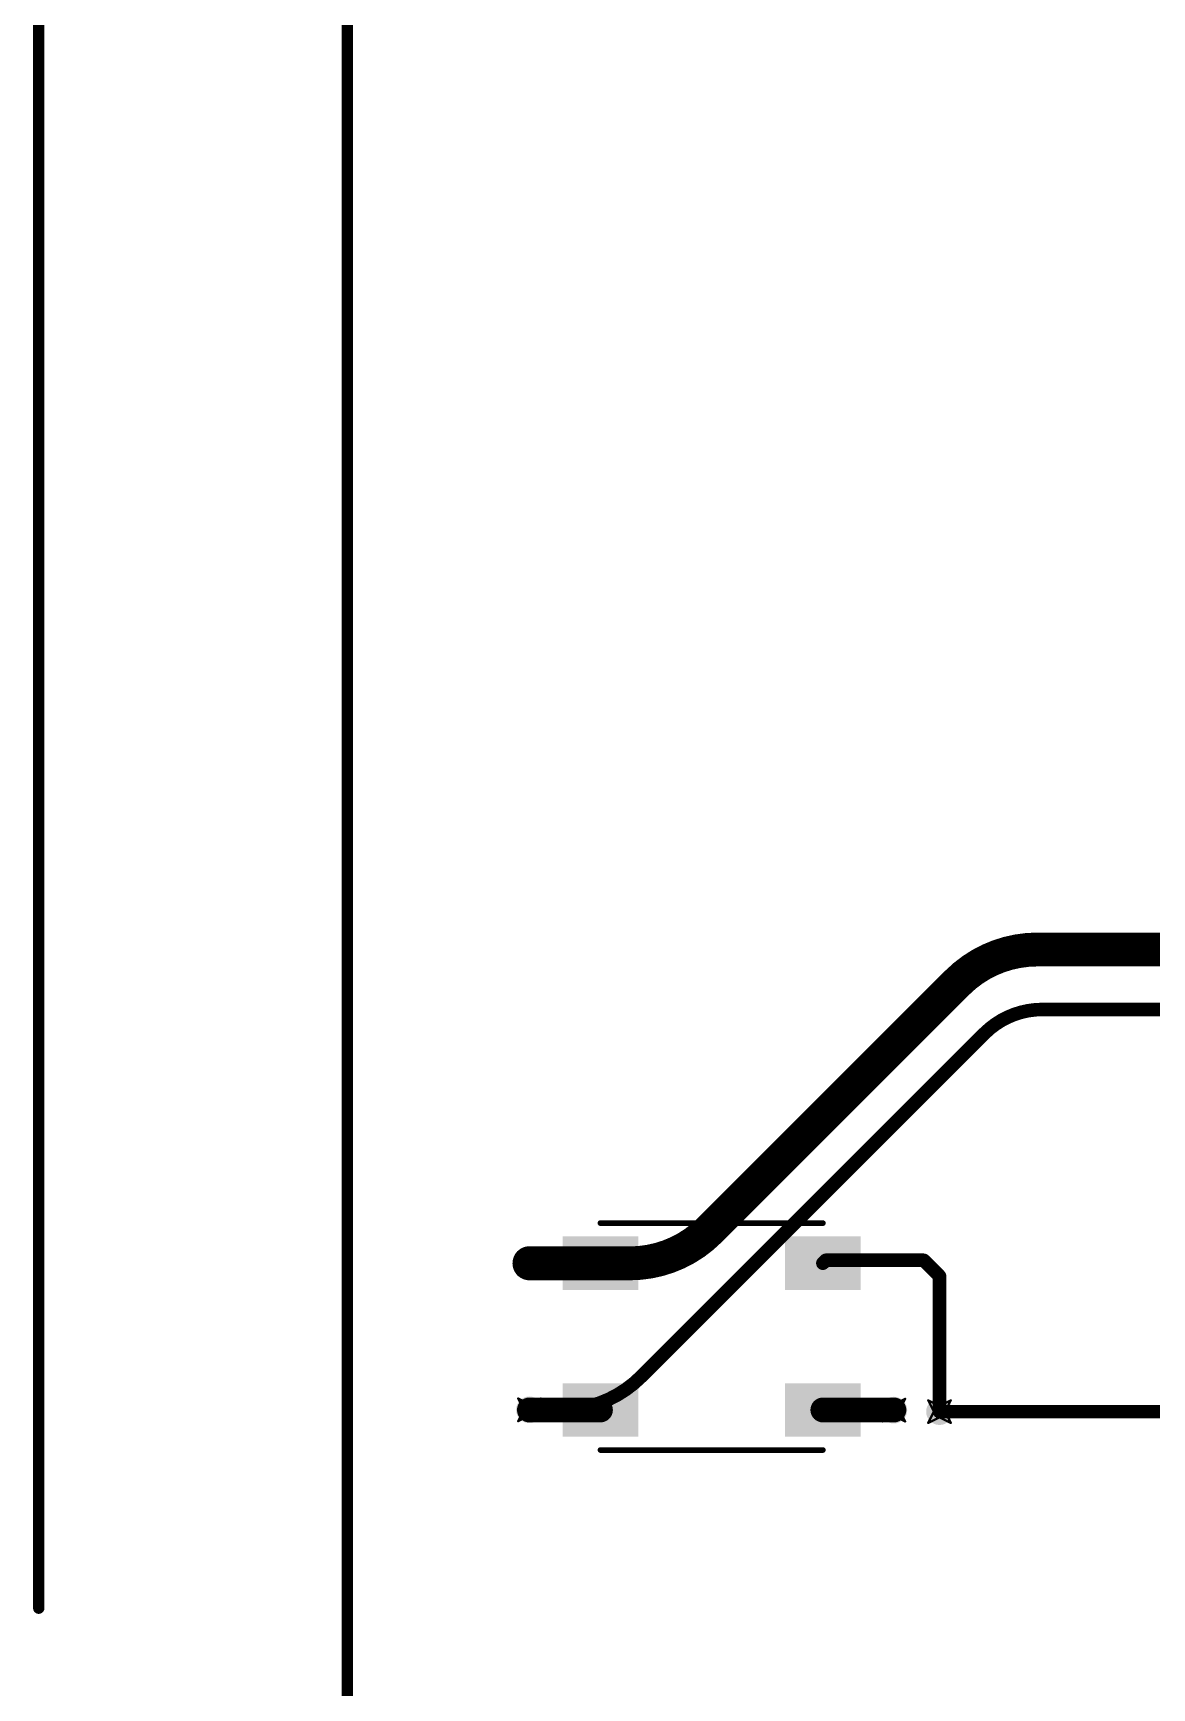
# Model space of a CAD drawing. Header units: inches. Extents: x -11 to 1110, y -7 to 455.
# Drawn here: x -7.06 to 18.08, y 221.3 to 258.5 of the extents above; entities that cross this region are included whole.
import ezdxf

# ---------------------------------------------------------------- set-up
doc = ezdxf.new("R2010")
doc.units = ezdxf.units.IN
for name, color, linetype in [('Board_outline', 216, 'Continuous'), ('Bottom Layer', 5, 'Continuous'), ('Drill Drawing', 1, 'Continuous'), ('Mechanical 1', 6, 'Continuous'), ('Top Layer', 1, 'Continuous'), ('Top Overlay', 2, 'Continuous'), ('Top Paste', 8, 'Continuous'), ('Top Solder', 216, 'Continuous'), ('Via Holes', 16, 'Continuous')]:
    doc.layers.add(name, color=color, linetype=linetype)

# ---------------------------------------------------------------- blocks, each defined once
blk = doc.blocks.new('WS2812B_B_W_233')
at = {"layer": 'Top Layer'}
for points in [[(-3.24999985, 2.15000078), (-1.75000031, 2.15000078), (-1.75000031, 1.15000278), (-3.24999985, 1.15000278)], [(3.24999985, 1.15000278), (1.75000031, 1.15000278), (1.75000031, 2.15000078), (3.24999985, 2.15000078)], [(-3.24999985, -1.15000024), (-1.75000031, -1.15000024), (-1.75000031, -2.14999824), (-3.24999985, -2.14999824)], [(1.75000031, -1.15000024), (3.24999985, -1.15000024), (3.24999985, -2.14999824), (1.75000031, -2.14999824)]]:
    blk.add_hatch(color=1, dxfattribs=at).paths.add_polyline_path(points)
at = {"layer": 'Top Paste'}
for points in [[(-3.24999985, 2.15000078), (-1.75000031, 2.15000078), (-1.75000031, 1.15000278), (-3.24999985, 1.15000278)], [(3.24999985, 1.15000278), (1.75000031, 1.15000278), (1.75000031, 2.15000078), (3.24999985, 2.15000078)], [(-3.24999985, -1.15000024), (-1.75000031, -1.15000024), (-1.75000031, -2.14999824), (-3.24999985, -2.14999824)], [(1.75000031, -1.15000024), (3.24999985, -1.15000024), (3.24999985, -2.14999824), (1.75000031, -2.14999824)]]:
    blk.add_hatch(color=8, dxfattribs=at).paths.add_polyline_path(points)
at = {"layer": 'Top Solder'}
for points in [[(-3.35159985, 2.25160078), (-1.64840031, 2.25160078), (-1.64840031, 1.04840278), (-3.35159985, 1.04840278)], [(3.35159985, 1.04840278), (1.64840031, 1.04840278), (1.64840031, 2.25160078), (3.35159985, 2.25160078)], [(-3.35159985, -1.04840024), (-1.64840031, -1.04840024), (-1.64840031, -2.25159824), (-3.35159985, -2.25159824)], [(1.64840031, -1.04840024), (3.35159985, -1.04840024), (3.35159985, -2.25159824), (1.64840031, -2.25159824)]]:
    blk.add_hatch(color=216, dxfattribs=at).paths.add_polyline_path(points)
at = {"layer": 'Top Overlay'}
for points in [[(-2.50000008, 2.55080008, 0.127, 0.127, 0), (2.50000008, 2.55080008, 0.127, 0.127, 0)], [(-3.556, 1.8034, 0.254, 0.254, 0), (-3.429, 1.6764, 0.254, 0.254, 0)], [(-3.556, 1.5494, 0.254, 0.254, 0), (-3.556, 1.8034, 0.254, 0.254, 0)], [(-3.556, 1.5494, 0.254, 0.254, 0), (-3.429, 1.6764, 0.254, 0.254, 0)], [(-2.50000008, -2.55079754, 0.127, 0.127, 0), (2.50000008, -2.55079754, 0.127, 0.127, 0)]]:
    blk.add_lwpolyline(points, format="xyseb", dxfattribs=at)
for points in [[(-2.53175008, 2.55080008, 0.0635, 0.0635, 1), (-2.46825008, 2.55080008, 0.0635, 0.0635, 1)], [(2.46825008, 2.55080008, 0.0635, 0.0635, 1), (2.53175008, 2.55080008, 0.0635, 0.0635, 1)], [(-3.619499999999999, 1.8034, 0.127, 0.127, 1), (-3.4925, 1.8034, 0.127, 0.127, 1)], [(-3.619499999999999, 1.8034, 0.127, 0.127, 1), (-3.4925, 1.8034, 0.127, 0.127, 1)], [(-3.619499999999999, 1.5494, 0.127, 0.127, 1), (-3.4925, 1.5494, 0.127, 0.127, 1)], [(-3.619499999999999, 1.5494, 0.127, 0.127, 1), (-3.4925, 1.5494, 0.127, 0.127, 1)], [(-3.4925, 1.6764, 0.127, 0.127, 1), (-3.3655, 1.6764, 0.127, 0.127, 1)], [(-3.4925, 1.6764, 0.127, 0.127, 1), (-3.3655, 1.6764, 0.127, 0.127, 1)], [(-2.53175008, -2.55079754, 0.0635, 0.0635, 1), (-2.46825008, -2.55079754, 0.0635, 0.0635, 1)], [(2.46825008, -2.55079754, 0.0635, 0.0635, 1), (2.53175008, -2.55079754, 0.0635, 0.0635, 1)]]:
    blk.add_lwpolyline(points, format="xyseb", close=True, dxfattribs=at)

msp = doc.modelspace()

# ---------------------------------------------------------------- hatches: boundary and pattern name
at = {"layer": 'Bottom Layer'}
h = msp.add_hatch(color=5, dxfattribs=at)
edge = h.paths.add_edge_path()
edge.add_arc((4.092399739999999, 230.84179892), 0.2999994, 0, 360)
h = msp.add_hatch(color=5, dxfattribs=at)
edge = h.paths.add_edge_path()
edge.add_arc((4.092399739999999, 227.5485797), 0.2999994, 0, 360)
h = msp.add_hatch(color=5, dxfattribs=at)
edge = h.paths.add_edge_path()
edge.add_arc((12.28366098, 227.5417979), 0.2999994, 0, 360)
h = msp.add_hatch(color=5, dxfattribs=at)
edge = h.paths.add_edge_path()
edge.add_arc((13.3096, 227.5078), 0.2999994, 0, 360)
at = {"layer": 'Top Layer'}
h = msp.add_hatch(color=1, dxfattribs=at)
edge = h.paths.add_edge_path()
edge.add_arc((4.092399739999999, 230.84179892), 0.2999994, 0, 360)
h = msp.add_hatch(color=1, dxfattribs=at)
edge = h.paths.add_edge_path()
edge.add_arc((4.092399739999999, 227.5485797), 0.2999994, 0, 360)
h = msp.add_hatch(color=1, dxfattribs=at)
edge = h.paths.add_edge_path()
edge.add_arc((12.28366098, 227.5417979), 0.2999994, 0, 360)
h = msp.add_hatch(color=1, dxfattribs=at)
edge = h.paths.add_edge_path()
edge.add_arc((13.3096, 227.5078), 0.2999994, 0, 360)
at = {"layer": 'Via Holes'}
h = msp.add_hatch(color=7, dxfattribs=at)
edge = h.paths.add_edge_path()
edge.add_arc((4.092399739999999, 230.84179892), 0.1499997, 0, 360)
h = msp.add_hatch(color=7, dxfattribs=at)
edge = h.paths.add_edge_path()
edge.add_arc((4.092399739999999, 227.5485797), 0.1499997, 0, 360)
h = msp.add_hatch(color=7, dxfattribs=at)
edge = h.paths.add_edge_path()
edge.add_arc((12.28366098, 227.5417979), 0.1499997, 0, 360)
h = msp.add_hatch(color=7, dxfattribs=at)
edge = h.paths.add_edge_path()
edge.add_arc((13.3096, 227.5078), 0.1499997, 0, 360)

# ---------------------------------------------------------------- linework, layer by layer
at = {"layer": 'Board_outline'}
msp.add_lwpolyline([(0, 0, 0.254, 0.254, 0), (0, 369.9999991399999, 0.254, 0.254, 0)], format="xyseb", dxfattribs=at)
at = {"layer": 'Bottom Layer'}
for points in [[(13.71086158, 237.15466158, 0.7619999999999999, 0.7619999999999999, -0.198912367379658), (15.50691336, 237.8986098, 0.7619999999999999, 0.7619999999999999, 0)], [(15.50691336, 237.8986098, 0.7619999999999999, 0.7619999999999999, 0), (19.02136912, 237.8986098, 0.7619999999999999, 0.7619999999999999, 0)], [(8.14194714, 231.58574714, 0.7619999999999999, 0.7619999999999999, 0), (13.71086158, 237.15466158, 0.7619999999999999, 0.7619999999999999, 0)], [(14.32018472, 236.01138472, 0.3048, 0.3048, -0.198912367379658), (15.621, 236.5502, 0.3048, 0.3048, 0)], [(15.621, 236.5502, 0.3048, 0.3048, 0), (20.3784581, 236.5502, 0.3048, 0.3048, 0)], [(6.601327919999999, 228.29252792, 0.3048, 0.3048, 0), (14.32018472, 236.01138472, 0.3048, 0.3048, 0)], [(8.14194714, 231.58574714, 0.7619999999999999, 0.7619999999999999, -0.198912367379658), (6.345895359999999, 230.84179892, 0.7619999999999999, 0.7619999999999999, 0)], [(4.092399739999999, 230.84179892, 0.7619999999999999, 0.7619999999999999, 0), (6.345895359999999, 230.84179892, 0.7619999999999999, 0.7619999999999999, 0)], [(6.601327919999999, 228.29252792, 0.3048, 0.3048, -0.198912367379658), (4.805276139999999, 227.5485797, 0.3048, 0.3048, 0)], [(4.092399739999999, 227.5485797, 0.3048, 0.3048, 0), (4.805276139999999, 227.5485797, 0.3048, 0.3048, 0)], [(13.3096, 227.5078, 0.3048, 0.3048, 0), (110.1598, 227.5078, 0.3048, 0.3048, 0)]]:
    msp.add_lwpolyline(points, format="xyseb", dxfattribs=at)
for points in [[(15.31641336, 237.8986098, 0.3809999999999999, 0.3809999999999999, 1), (15.69741336, 237.8986098, 0.3809999999999999, 0.3809999999999999, 1)], [(15.31641336, 237.8986098, 0.3809999999999999, 0.3809999999999999, 1), (15.69741336, 237.8986098, 0.3809999999999999, 0.3809999999999999, 1)], [(13.52036158, 237.15466158, 0.3809999999999999, 0.3809999999999999, 1), (13.90136158, 237.15466158, 0.3809999999999999, 0.3809999999999999, 1)], [(13.52036158, 237.15466158, 0.3809999999999999, 0.3809999999999999, 1), (13.90136158, 237.15466158, 0.3809999999999999, 0.3809999999999999, 1)], [(15.5448, 236.5502, 0.1524, 0.1524, 1), (15.6972, 236.5502, 0.1524, 0.1524, 1)], [(15.5448, 236.5502, 0.1524, 0.1524, 1), (15.6972, 236.5502, 0.1524, 0.1524, 1)], [(14.24398472, 236.01138472, 0.1524, 0.1524, 1), (14.39638472, 236.01138472, 0.1524, 0.1524, 1)], [(14.24398472, 236.01138472, 0.1524, 0.1524, 1), (14.39638472, 236.01138472, 0.1524, 0.1524, 1)], [(7.95144714, 231.58574714, 0.3809999999999999, 0.3809999999999999, 1), (8.33244714, 231.58574714, 0.3809999999999999, 0.3809999999999999, 1)], [(7.95144714, 231.58574714, 0.3809999999999999, 0.3809999999999999, 1), (8.33244714, 231.58574714, 0.3809999999999999, 0.3809999999999999, 1)], [(3.90189974, 230.84179892, 0.3809999999999999, 0.3809999999999999, 1), (4.28289974, 230.84179892, 0.3809999999999999, 0.3809999999999999, 1)], [(6.15539536, 230.84179892, 0.3809999999999999, 0.3809999999999999, 1), (6.53639536, 230.84179892, 0.3809999999999999, 0.3809999999999999, 1)], [(6.15539536, 230.84179892, 0.3809999999999999, 0.3809999999999999, 1), (6.53639536, 230.84179892, 0.3809999999999999, 0.3809999999999999, 1)], [(6.525127919999999, 228.29252792, 0.1524, 0.1524, 1), (6.677527919999999, 228.29252792, 0.1524, 0.1524, 1)], [(6.525127919999999, 228.29252792, 0.1524, 0.1524, 1), (6.677527919999999, 228.29252792, 0.1524, 0.1524, 1)], [(4.01619974, 227.5485797, 0.1524, 0.1524, 1), (4.168599739999999, 227.5485797, 0.1524, 0.1524, 1)], [(4.729076139999999, 227.5485797, 0.1524, 0.1524, 1), (4.881476139999999, 227.5485797, 0.1524, 0.1524, 1)], [(4.729076139999999, 227.5485797, 0.1524, 0.1524, 1), (4.881476139999999, 227.5485797, 0.1524, 0.1524, 1)], [(13.2334, 227.5078, 0.1524, 0.1524, 1), (13.3858, 227.5078, 0.1524, 0.1524, 1)]]:
    msp.add_lwpolyline(points, format="xyseb", close=True, dxfattribs=at)
at = {"layer": 'Drill Drawing'}
for points in [[(3.83839974, 231.09579892, 0.0508, 0.0508, 0), (4.092399739999999, 230.96879892, 0.0508, 0.0508, 0)], [(3.83839974, 231.09579892, 0.0508, 0.0508, 0), (3.96539974, 230.84179892, 0.0508, 0.0508, 0)], [(4.092399739999999, 230.96879892, 0.0508, 0.0508, 0), (4.34639974, 231.09579892, 0.0508, 0.0508, 0)], [(4.219399739999999, 230.84179892, 0.0508, 0.0508, 0), (4.34639974, 231.09579892, 0.0508, 0.0508, 0)], [(3.83839974, 230.58779892, 0.0508, 0.0508, 0), (3.96539974, 230.84179892, 0.0508, 0.0508, 0)], [(3.83839974, 230.58779892, 0.0508, 0.0508, 0), (4.092399739999999, 230.71479892, 0.0508, 0.0508, 0)], [(4.092399739999999, 230.71479892, 0.0508, 0.0508, 0), (4.34639974, 230.58779892, 0.0508, 0.0508, 0)], [(4.219399739999999, 230.84179892, 0.0508, 0.0508, 0), (4.34639974, 230.58779892, 0.0508, 0.0508, 0)], [(3.83839974, 227.8025797, 0.0508, 0.0508, 0), (4.092399739999999, 227.6755797, 0.0508, 0.0508, 0)], [(3.83839974, 227.8025797, 0.0508, 0.0508, 0), (3.96539974, 227.5485797, 0.0508, 0.0508, 0)], [(4.092399739999999, 227.6755797, 0.0508, 0.0508, 0), (4.34639974, 227.8025797, 0.0508, 0.0508, 0)], [(4.219399739999999, 227.5485797, 0.0508, 0.0508, 0), (4.34639974, 227.8025797, 0.0508, 0.0508, 0)], [(12.02966098, 227.7957979, 0.0508, 0.0508, 0), (12.28366098, 227.6687979, 0.0508, 0.0508, 0)], [(12.02966098, 227.7957979, 0.0508, 0.0508, 0), (12.15666098, 227.5417979, 0.0508, 0.0508, 0)], [(12.28366098, 227.6687979, 0.0508, 0.0508, 0), (12.53766098, 227.7957979, 0.0508, 0.0508, 0)], [(12.41066098, 227.5417979, 0.0508, 0.0508, 0), (12.53766098, 227.7957979, 0.0508, 0.0508, 0)], [(13.0556, 227.7618, 0.0508, 0.0508, 0), (13.3096, 227.6348, 0.0508, 0.0508, 0)], [(13.0556, 227.7618, 0.0508, 0.0508, 0), (13.1826, 227.5078, 0.0508, 0.0508, 0)], [(13.3096, 227.6348, 0.0508, 0.0508, 0), (13.5636, 227.7618, 0.0508, 0.0508, 0)], [(13.4366, 227.5078, 0.0508, 0.0508, 0), (13.5636, 227.7618, 0.0508, 0.0508, 0)], [(3.83839974, 227.2945797, 0.0508, 0.0508, 0), (3.96539974, 227.5485797, 0.0508, 0.0508, 0)], [(3.83839974, 227.2945797, 0.0508, 0.0508, 0), (4.092399739999999, 227.4215797, 0.0508, 0.0508, 0)], [(4.092399739999999, 227.4215797, 0.0508, 0.0508, 0), (4.34639974, 227.2945797, 0.0508, 0.0508, 0)], [(4.219399739999999, 227.5485797, 0.0508, 0.0508, 0), (4.34639974, 227.2945797, 0.0508, 0.0508, 0)], [(12.02966098, 227.2877979, 0.0508, 0.0508, 0), (12.15666098, 227.5417979, 0.0508, 0.0508, 0)], [(12.02966098, 227.2877979, 0.0508, 0.0508, 0), (12.28366098, 227.4147979, 0.0508, 0.0508, 0)], [(12.28366098, 227.4147979, 0.0508, 0.0508, 0), (12.53766098, 227.2877979, 0.0508, 0.0508, 0)], [(12.41066098, 227.5417979, 0.0508, 0.0508, 0), (12.53766098, 227.2877979, 0.0508, 0.0508, 0)], [(13.0556, 227.2538, 0.0508, 0.0508, 0), (13.1826, 227.5078, 0.0508, 0.0508, 0)], [(13.0556, 227.2538, 0.0508, 0.0508, 0), (13.3096, 227.3808, 0.0508, 0.0508, 0)], [(13.3096, 227.3808, 0.0508, 0.0508, 0), (13.5636, 227.2538, 0.0508, 0.0508, 0)], [(13.4366, 227.5078, 0.0508, 0.0508, 0), (13.5636, 227.2538, 0.0508, 0.0508, 0)]]:
    msp.add_lwpolyline(points, format="xyseb", dxfattribs=at)
for points in [[(3.82569974, 231.09579892, 0.0254, 0.0254, 1), (3.85109974, 231.09579892, 0.0254, 0.0254, 1)], [(3.82569974, 231.09579892, 0.0254, 0.0254, 1), (3.85109974, 231.09579892, 0.0254, 0.0254, 1)], [(4.333699739999999, 231.09579892, 0.0254, 0.0254, 1), (4.35909974, 231.09579892, 0.0254, 0.0254, 1)], [(4.333699739999999, 231.09579892, 0.0254, 0.0254, 1), (4.35909974, 231.09579892, 0.0254, 0.0254, 1)], [(3.95269974, 230.84179892, 0.0254, 0.0254, 1), (3.97809974, 230.84179892, 0.0254, 0.0254, 1)], [(3.95269974, 230.84179892, 0.0254, 0.0254, 1), (3.97809974, 230.84179892, 0.0254, 0.0254, 1)], [(4.07969974, 230.96879892, 0.0254, 0.0254, 1), (4.105099739999999, 230.96879892, 0.0254, 0.0254, 1)], [(4.07969974, 230.96879892, 0.0254, 0.0254, 1), (4.105099739999999, 230.96879892, 0.0254, 0.0254, 1)], [(4.07969974, 230.71479892, 0.0254, 0.0254, 1), (4.105099739999999, 230.71479892, 0.0254, 0.0254, 1)], [(4.07969974, 230.71479892, 0.0254, 0.0254, 1), (4.105099739999999, 230.71479892, 0.0254, 0.0254, 1)], [(4.206699739999999, 230.84179892, 0.0254, 0.0254, 1), (4.23209974, 230.84179892, 0.0254, 0.0254, 1)], [(4.206699739999999, 230.84179892, 0.0254, 0.0254, 1), (4.23209974, 230.84179892, 0.0254, 0.0254, 1)], [(3.82569974, 230.58779892, 0.0254, 0.0254, 1), (3.85109974, 230.58779892, 0.0254, 0.0254, 1)], [(3.82569974, 230.58779892, 0.0254, 0.0254, 1), (3.85109974, 230.58779892, 0.0254, 0.0254, 1)], [(4.333699739999999, 230.58779892, 0.0254, 0.0254, 1), (4.35909974, 230.58779892, 0.0254, 0.0254, 1)], [(4.333699739999999, 230.58779892, 0.0254, 0.0254, 1), (4.35909974, 230.58779892, 0.0254, 0.0254, 1)], [(3.82569974, 227.8025797, 0.0254, 0.0254, 1), (3.85109974, 227.8025797, 0.0254, 0.0254, 1)], [(3.82569974, 227.8025797, 0.0254, 0.0254, 1), (3.85109974, 227.8025797, 0.0254, 0.0254, 1)], [(4.333699739999999, 227.8025797, 0.0254, 0.0254, 1), (4.35909974, 227.8025797, 0.0254, 0.0254, 1)], [(4.333699739999999, 227.8025797, 0.0254, 0.0254, 1), (4.35909974, 227.8025797, 0.0254, 0.0254, 1)], [(12.01696098, 227.7957979, 0.0254, 0.0254, 1), (12.04236098, 227.7957979, 0.0254, 0.0254, 1)], [(12.01696098, 227.7957979, 0.0254, 0.0254, 1), (12.04236098, 227.7957979, 0.0254, 0.0254, 1)], [(12.52496098, 227.7957979, 0.0254, 0.0254, 1), (12.55036098, 227.7957979, 0.0254, 0.0254, 1)], [(12.52496098, 227.7957979, 0.0254, 0.0254, 1), (12.55036098, 227.7957979, 0.0254, 0.0254, 1)], [(13.0429, 227.7618, 0.0254, 0.0254, 1), (13.0683, 227.7618, 0.0254, 0.0254, 1)], [(13.0429, 227.7618, 0.0254, 0.0254, 1), (13.0683, 227.7618, 0.0254, 0.0254, 1)], [(13.5509, 227.7618, 0.0254, 0.0254, 1), (13.5763, 227.7618, 0.0254, 0.0254, 1)], [(13.5509, 227.7618, 0.0254, 0.0254, 1), (13.5763, 227.7618, 0.0254, 0.0254, 1)], [(3.95269974, 227.5485797, 0.0254, 0.0254, 1), (3.97809974, 227.5485797, 0.0254, 0.0254, 1)], [(3.95269974, 227.5485797, 0.0254, 0.0254, 1), (3.97809974, 227.5485797, 0.0254, 0.0254, 1)], [(4.07969974, 227.6755797, 0.0254, 0.0254, 1), (4.105099739999999, 227.6755797, 0.0254, 0.0254, 1)], [(4.07969974, 227.6755797, 0.0254, 0.0254, 1), (4.105099739999999, 227.6755797, 0.0254, 0.0254, 1)], [(4.07969974, 227.4215797, 0.0254, 0.0254, 1), (4.105099739999999, 227.4215797, 0.0254, 0.0254, 1)], [(4.07969974, 227.4215797, 0.0254, 0.0254, 1), (4.105099739999999, 227.4215797, 0.0254, 0.0254, 1)], [(4.206699739999999, 227.5485797, 0.0254, 0.0254, 1), (4.23209974, 227.5485797, 0.0254, 0.0254, 1)], [(4.206699739999999, 227.5485797, 0.0254, 0.0254, 1), (4.23209974, 227.5485797, 0.0254, 0.0254, 1)], [(12.14396098, 227.5417979, 0.0254, 0.0254, 1), (12.16936098, 227.5417979, 0.0254, 0.0254, 1)], [(12.14396098, 227.5417979, 0.0254, 0.0254, 1), (12.16936098, 227.5417979, 0.0254, 0.0254, 1)], [(12.27096098, 227.6687979, 0.0254, 0.0254, 1), (12.29636098, 227.6687979, 0.0254, 0.0254, 1)], [(12.27096098, 227.6687979, 0.0254, 0.0254, 1), (12.29636098, 227.6687979, 0.0254, 0.0254, 1)], [(12.27096098, 227.4147979, 0.0254, 0.0254, 1), (12.29636098, 227.4147979, 0.0254, 0.0254, 1)], [(12.27096098, 227.4147979, 0.0254, 0.0254, 1), (12.29636098, 227.4147979, 0.0254, 0.0254, 1)], [(12.39796098, 227.5417979, 0.0254, 0.0254, 1), (12.42336098, 227.5417979, 0.0254, 0.0254, 1)], [(12.39796098, 227.5417979, 0.0254, 0.0254, 1), (12.42336098, 227.5417979, 0.0254, 0.0254, 1)], [(13.1699, 227.5078, 0.0254, 0.0254, 1), (13.1953, 227.5078, 0.0254, 0.0254, 1)], [(13.1699, 227.5078, 0.0254, 0.0254, 1), (13.1953, 227.5078, 0.0254, 0.0254, 1)], [(13.2969, 227.6348, 0.0254, 0.0254, 1), (13.3223, 227.6348, 0.0254, 0.0254, 1)], [(13.2969, 227.6348, 0.0254, 0.0254, 1), (13.3223, 227.6348, 0.0254, 0.0254, 1)], [(13.2969, 227.3808, 0.0254, 0.0254, 1), (13.3223, 227.3808, 0.0254, 0.0254, 1)], [(13.2969, 227.3808, 0.0254, 0.0254, 1), (13.3223, 227.3808, 0.0254, 0.0254, 1)], [(13.4239, 227.5078, 0.0254, 0.0254, 1), (13.4493, 227.5078, 0.0254, 0.0254, 1)], [(13.4239, 227.5078, 0.0254, 0.0254, 1), (13.4493, 227.5078, 0.0254, 0.0254, 1)], [(3.82569974, 227.2945797, 0.0254, 0.0254, 1), (3.85109974, 227.2945797, 0.0254, 0.0254, 1)], [(3.82569974, 227.2945797, 0.0254, 0.0254, 1), (3.85109974, 227.2945797, 0.0254, 0.0254, 1)], [(4.333699739999999, 227.2945797, 0.0254, 0.0254, 1), (4.35909974, 227.2945797, 0.0254, 0.0254, 1)], [(4.333699739999999, 227.2945797, 0.0254, 0.0254, 1), (4.35909974, 227.2945797, 0.0254, 0.0254, 1)], [(12.01696098, 227.2877979, 0.0254, 0.0254, 1), (12.04236098, 227.2877979, 0.0254, 0.0254, 1)], [(12.01696098, 227.2877979, 0.0254, 0.0254, 1), (12.04236098, 227.2877979, 0.0254, 0.0254, 1)], [(12.52496098, 227.2877979, 0.0254, 0.0254, 1), (12.55036098, 227.2877979, 0.0254, 0.0254, 1)], [(12.52496098, 227.2877979, 0.0254, 0.0254, 1), (12.55036098, 227.2877979, 0.0254, 0.0254, 1)], [(13.0429, 227.2538, 0.0254, 0.0254, 1), (13.0683, 227.2538, 0.0254, 0.0254, 1)], [(13.0429, 227.2538, 0.0254, 0.0254, 1), (13.0683, 227.2538, 0.0254, 0.0254, 1)], [(13.5509, 227.2538, 0.0254, 0.0254, 1), (13.5763, 227.2538, 0.0254, 0.0254, 1)], [(13.5509, 227.2538, 0.0254, 0.0254, 1), (13.5763, 227.2538, 0.0254, 0.0254, 1)]]:
    msp.add_lwpolyline(points, format="xyseb", close=True, dxfattribs=at)
at = {"layer": 'Mechanical 1'}
msp.add_lwpolyline([(-6.936999080000001, 223.08768438, 0.254, 0.254, 0), (-6.936999080000001, 369.9999991399999, 0.254, 0.254, 0)], format="xyseb", dxfattribs=at)
msp.add_lwpolyline([(-7.00049908, 223.08768438, 0.127, 0.127, 1), (-6.87349908, 223.08768438, 0.127, 0.127, 1)], format="xyseb", close=True, dxfattribs=at)
at = {"layer": 'Top Layer'}
for points in [[(4.092399739999999, 230.84518982, 0.7619999999999999, 0.7619999999999999, 0), (5.68803028, 230.84518982, 0.7619999999999999, 0.7619999999999999, 0)], [(10.68803044, 230.84518982, 0.3048, 0.3048, 0), (10.75424062, 230.9114, 0.3048, 0.3048, 0)], [(10.75424062, 230.9114, 0.3048, 0.3048, 0), (12.954, 230.9114, 0.3048, 0.3048, 0)], [(12.954, 230.9114, 0.3048, 0.3048, 0), (13.3096, 230.5558, 0.3048, 0.3048, 0)], [(13.3096, 227.5078, 0.3048, 0.3048, 0), (13.3096, 230.5558, 0.3048, 0.3048, 0)], [(4.092399739999999, 227.5451888, 0.5588, 0.5588, 0), (5.68803028, 227.5451888, 0.5588, 0.5588, 0)], [(10.68803044, 227.5451888, 0.5588, 0.5588, 0), (12.28366098, 227.5451888, 0.5588, 0.5588, 0)]]:
    msp.add_lwpolyline(points, format="xyseb", dxfattribs=at)
for points in [[(3.90189974, 230.84518982, 0.3809999999999999, 0.3809999999999999, 1), (4.28289974, 230.84518982, 0.3809999999999999, 0.3809999999999999, 1)], [(5.497530279999999, 230.84518982, 0.3809999999999999, 0.3809999999999999, 1), (5.87853028, 230.84518982, 0.3809999999999999, 0.3809999999999999, 1)], [(10.67804062, 230.9114, 0.1524, 0.1524, 1), (10.83044062, 230.9114, 0.1524, 0.1524, 1)], [(10.67804062, 230.9114, 0.1524, 0.1524, 1), (10.83044062, 230.9114, 0.1524, 0.1524, 1)], [(12.8778, 230.9114, 0.1524, 0.1524, 1), (13.0302, 230.9114, 0.1524, 0.1524, 1)], [(12.8778, 230.9114, 0.1524, 0.1524, 1), (13.0302, 230.9114, 0.1524, 0.1524, 1)], [(10.61183044, 230.84518982, 0.1524, 0.1524, 1), (10.76423044, 230.84518982, 0.1524, 0.1524, 1)], [(13.2334, 230.5558, 0.1524, 0.1524, 1), (13.3858, 230.5558, 0.1524, 0.1524, 1)], [(13.2334, 230.5558, 0.1524, 0.1524, 1), (13.3858, 230.5558, 0.1524, 0.1524, 1)], [(3.95269974, 227.5451888, 0.2794, 0.2794, 1), (4.23209974, 227.5451888, 0.2794, 0.2794, 1)], [(5.54833028, 227.5451888, 0.2794, 0.2794, 1), (5.82773028, 227.5451888, 0.2794, 0.2794, 1)], [(10.54833044, 227.5451888, 0.2794, 0.2794, 1), (10.82773044, 227.5451888, 0.2794, 0.2794, 1)], [(12.14396098, 227.5451888, 0.2794, 0.2794, 1), (12.42336098, 227.5451888, 0.2794, 0.2794, 1)], [(13.2334, 227.5078, 0.1524, 0.1524, 1), (13.3858, 227.5078, 0.1524, 0.1524, 1)]]:
    msp.add_lwpolyline(points, format="xyseb", close=True, dxfattribs=at)

# ---------------------------------------------------------------- block references
msp.add_blockref('WS2812B_B_W_233', (8.18803036, 229.19518804))

doc.saveas('drawing.dxf')
